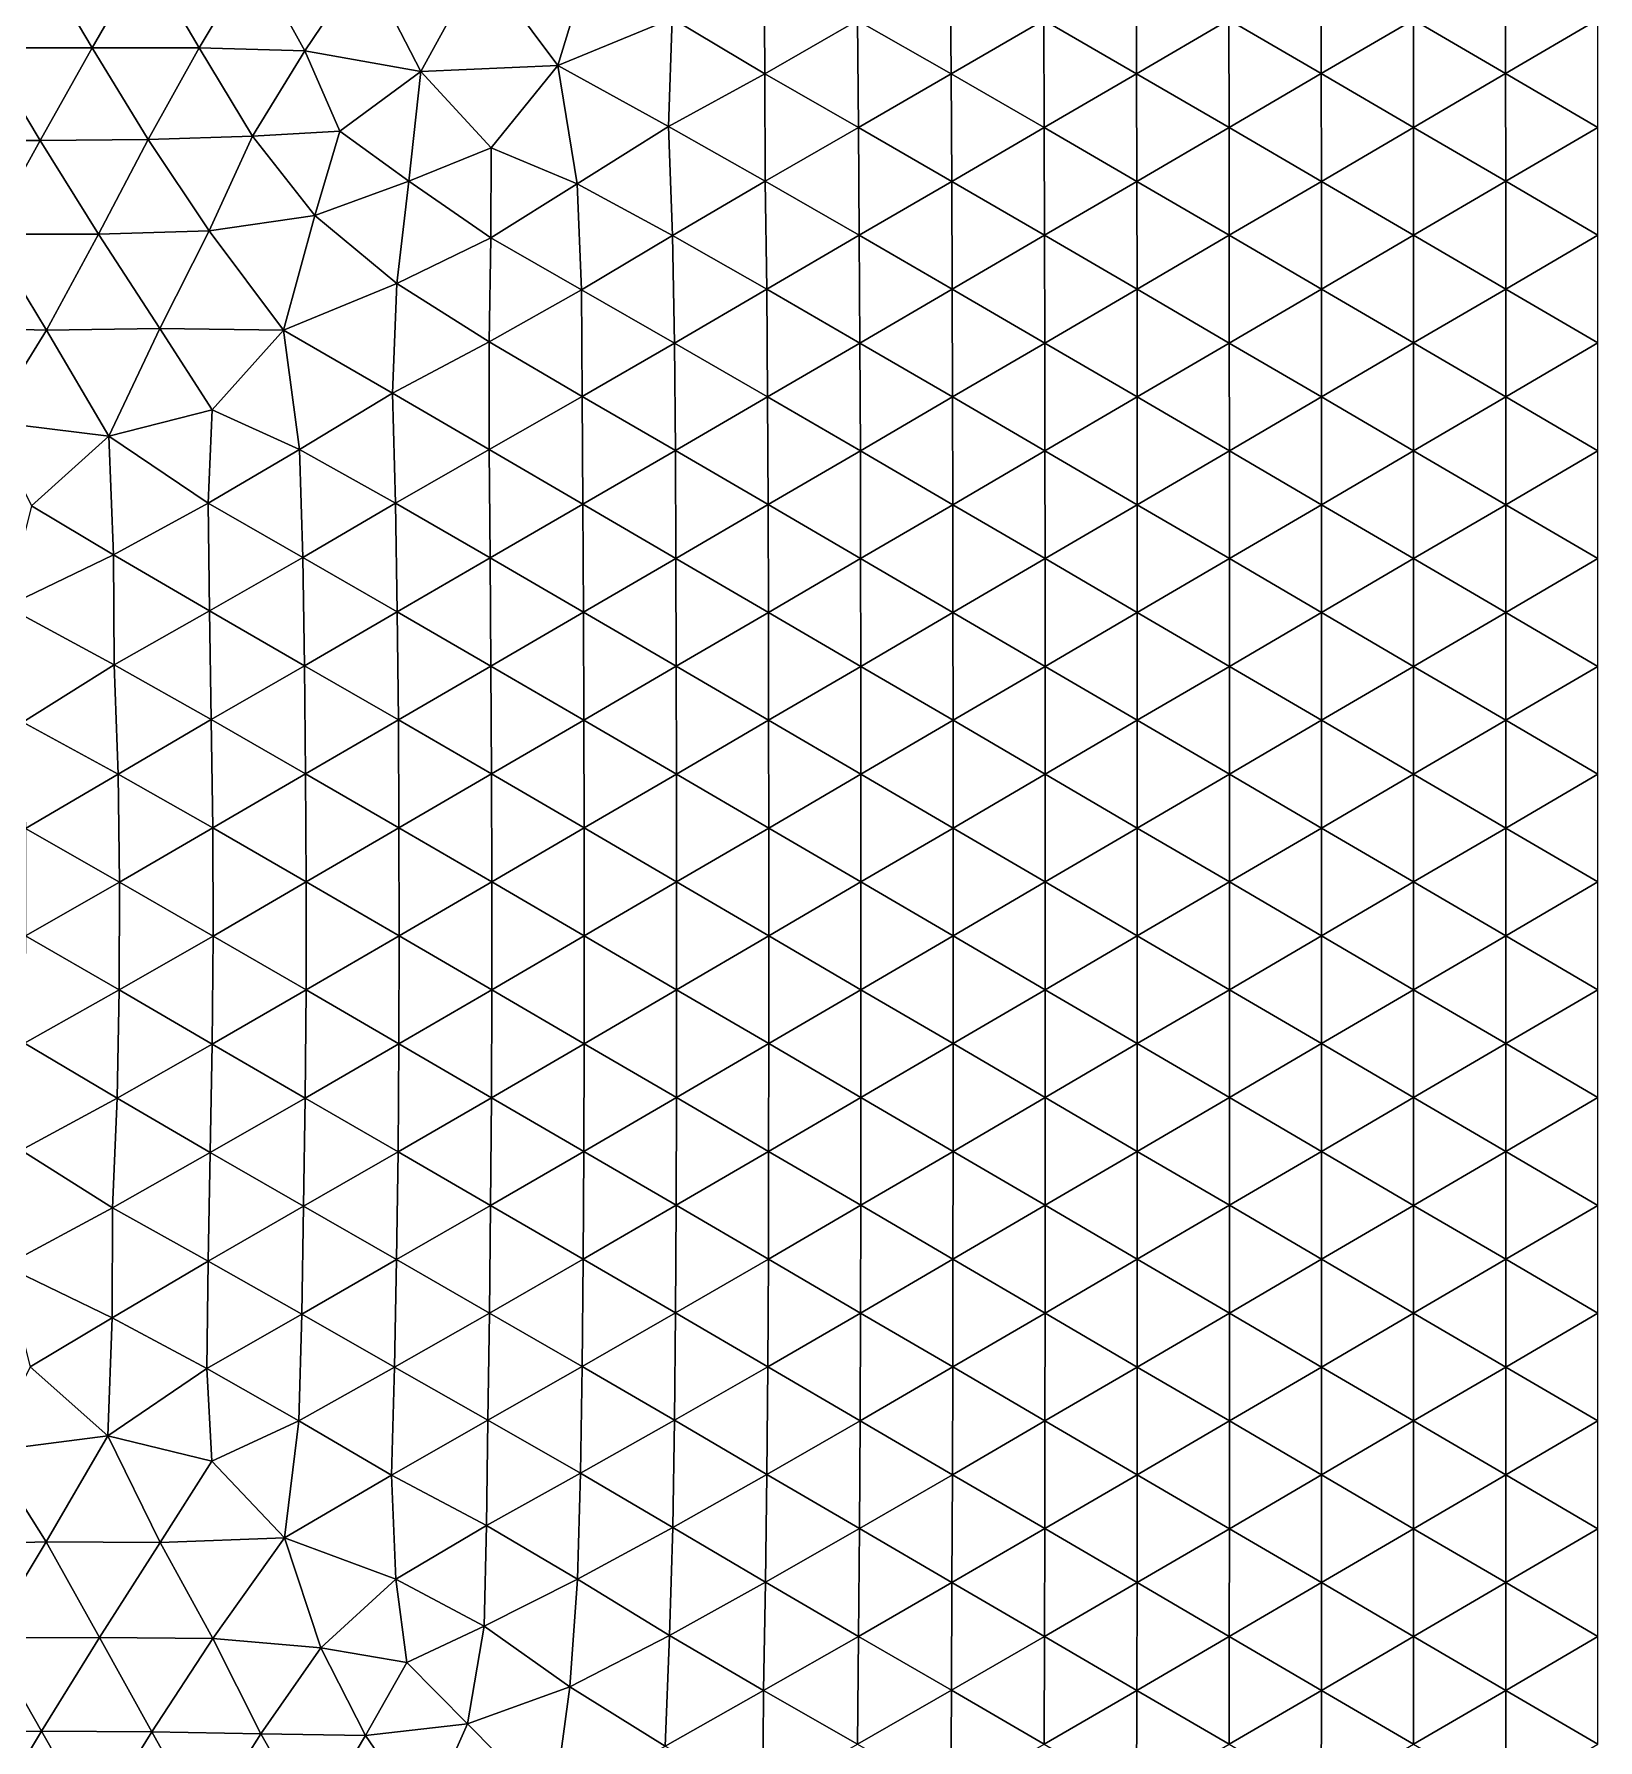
# Model space of a CAD drawing. Header units: metres. Extents: x 0 to 72, y -280 to 0.
# Drawn here: x 12.06 to 15, y -5.262 to -2.054 of the extents above; entities that cross this region are included whole.
import ezdxf

# ---------------------------------------------------------------- set-up
doc = ezdxf.new("R2010")
doc.units = ezdxf.units.M

msp = doc.modelspace()

# ---------------------------------------------------------------- linework, layer by layer
at = {"layer": 'layer', "color": 0}
for points in [[(12.066, -1.90651), (11.8633, -1.90614), (11.9661, -2.08017)], [(12.1689, -2.0802), (12.066, -1.90651), (11.9661, -2.08017)], [(12.2685, -1.90733), (12.066, -1.90651), (12.1689, -2.0802)], [(12.3698, -2.08031), (12.2685, -1.90733), (12.1689, -2.0802)], [(12.4717, -1.91032), (12.2685, -1.90733), (12.3698, -2.08031)], [(12.5685, -2.08592), (12.4717, -1.91032), (12.3698, -2.08031)], [(12.6805, -1.9187), (12.4717, -1.91032), (12.5685, -2.08592)], [(12.7868, -2.12448), (12.6805, -1.9187), (12.5685, -2.08592)], [(12.8993, -1.91922), (12.6805, -1.9187), (12.7868, -2.12448)], [(13.0443, -2.11332), (12.8993, -1.91922), (12.7868, -2.12448)], [(13.0443, -2.11332), (13.1111, -1.89346), (12.8993, -1.91922)], [(13.0443, -2.11332), (13.2594, -2.02509), (13.1111, -1.89346)], [(13.4333, -2.12876), (13.4326, -1.93073), (13.2594, -2.02509)], [(13.4333, -2.12876), (13.608, -2.02845), (13.4326, -1.93073)], [(13.784, -2.12905), (13.7823, -1.92699), (13.608, -2.02845)], [(13.784, -2.12905), (13.958, -2.02783), (13.7823, -1.92699)], [(14.1325, -2.1288), (14.1317, -1.92656), (13.958, -2.02783)], [(14.1325, -2.1288), (14.306, -2.02744), (14.1317, -1.92656)], [(14.4798, -2.12857), (14.4793, -1.92601), (14.306, -2.02744)], [(14.4798, -2.12857), (14.6531, -2.02717), (14.4793, -1.92601)], [(14.8266, -2.12843), (14.8264, -1.92576), (14.6531, -2.02717)], [(14.8266, -2.12843), (15, -2.02703), (14.8264, -1.92576)], [(13.2525, -2.22775), (13.2594, -2.02509), (13.0443, -2.11332)], [(13.2525, -2.22775), (13.4333, -2.12876), (13.2594, -2.02509)], [(13.6097, -2.23011), (13.608, -2.02845), (13.4333, -2.12876)], [(13.6097, -2.23011), (13.784, -2.12905), (13.608, -2.02845)], [(13.9589, -2.23009), (13.958, -2.02783), (13.784, -2.12905)], [(13.9589, -2.23009), (14.1325, -2.1288), (13.958, -2.02783)], [(14.3065, -2.22993), (14.306, -2.02744), (14.1325, -2.1288)], [(14.3065, -2.22993), (14.4798, -2.12857), (14.306, -2.02744)], [(14.6533, -2.22981), (14.6531, -2.02717), (14.4798, -2.12857)], [(14.6533, -2.22981), (14.8266, -2.12843), (14.6531, -2.02717)], [(15, -2.22973), (15, -2.02703), (14.8266, -2.12843)], [(12.0711, -2.25463), (11.9661, -2.08017), (11.8667, -2.2544)], [(12.1689, -2.0802), (11.9661, -2.08017), (12.0711, -2.25463)], [(12.2743, -2.25263), (12.1689, -2.0802), (12.0711, -2.25463)], [(12.3698, -2.08031), (12.1689, -2.0802), (12.2743, -2.25263)], [(12.4702, -2.24592), (12.3698, -2.08031), (12.2743, -2.25263)], [(12.5685, -2.08592), (12.3698, -2.08031), (12.4702, -2.24592)], [(12.5685, -2.08592), (12.4702, -2.24592), (12.6346, -2.23675)], [(12.7868, -2.12448), (12.5685, -2.08592), (12.6346, -2.23675)], [(12.9189, -2.26826), (13.0443, -2.11332), (12.7868, -2.12448)], [(13.0809, -2.33577), (13.0443, -2.11332), (12.9189, -2.26826)], [(13.0809, -2.33577), (13.2525, -2.22775), (13.0443, -2.11332)], [(12.7644, -2.33097), (12.7868, -2.12448), (12.6346, -2.23675)], [(12.9189, -2.26826), (12.7868, -2.12448), (12.7644, -2.33097)], [(13.4344, -2.33097), (13.4333, -2.12876), (13.2525, -2.22775)], [(13.4344, -2.33097), (13.6097, -2.23011), (13.4333, -2.12876)], [(13.7852, -2.33133), (13.784, -2.12905), (13.6097, -2.23011)], [(13.7852, -2.33133), (13.9589, -2.23009), (13.784, -2.12905)], [(14.1331, -2.33127), (14.1325, -2.1288), (13.9589, -2.23009)], [(14.1331, -2.33127), (14.3065, -2.22993), (14.1325, -2.1288)], [(14.48, -2.33118), (14.4798, -2.12857), (14.3065, -2.22993)], [(14.48, -2.33118), (14.6533, -2.22981), (14.4798, -2.12857)], [(14.8267, -2.33111), (14.8266, -2.12843), (14.6533, -2.22981)], [(14.8267, -2.33111), (15, -2.22973), (14.8266, -2.12843)], [(12.6346, -2.23675), (12.4702, -2.24592), (12.5875, -2.39565)], [(12.7644, -2.33097), (12.6346, -2.23675), (12.5875, -2.39565)], [(13.26, -2.43309), (13.2525, -2.22775), (13.0809, -2.33577)], [(13.26, -2.43309), (13.4344, -2.33097), (13.2525, -2.22775)], [(13.6111, -2.43253), (13.6097, -2.23011), (13.4344, -2.33097)], [(13.6111, -2.43253), (13.7852, -2.33133), (13.6097, -2.23011)], [(13.9596, -2.43257), (13.9589, -2.23009), (13.7852, -2.33133)], [(13.9596, -2.43257), (14.1331, -2.33127), (13.9589, -2.23009)], [(14.3067, -2.43252), (14.3065, -2.22993), (14.1331, -2.33127)], [(14.3067, -2.43252), (14.48, -2.33118), (14.3065, -2.22993)], [(14.6534, -2.43247), (14.6533, -2.22981), (14.48, -2.33118)], [(14.6534, -2.43247), (14.8267, -2.33111), (14.6533, -2.22981)], [(15, -2.43243), (15, -2.22973), (14.8267, -2.33111)], [(12.0711, -2.25463), (11.8667, -2.2544), (11.973, -2.43062)], [(12.1805, -2.43019), (12.0711, -2.25463), (11.973, -2.43062)], [(12.2743, -2.25263), (12.0711, -2.25463), (12.1805, -2.43019)], [(12.3889, -2.42414), (12.2743, -2.25263), (12.1805, -2.43019)], [(12.4702, -2.24592), (12.2743, -2.25263), (12.3889, -2.42414)], [(12.5875, -2.39565), (12.4702, -2.24592), (12.3889, -2.42414)], [(12.9185, -2.43761), (12.9189, -2.26826), (12.7644, -2.33097)], [(12.9185, -2.43761), (13.0809, -2.33577), (12.9189, -2.26826)], [(12.7415, -2.52301), (12.7644, -2.33097), (12.5875, -2.39565)], [(12.7415, -2.52301), (12.9185, -2.43761), (12.7644, -2.33097)], [(13.0886, -2.53505), (13.0809, -2.33577), (12.9185, -2.43761)], [(13.0886, -2.53505), (13.26, -2.43309), (13.0809, -2.33577)], [(13.4371, -2.53391), (13.4344, -2.33097), (13.26, -2.43309)], [(13.4371, -2.53391), (13.6111, -2.43253), (13.4344, -2.33097)], [(13.786, -2.53386), (13.7852, -2.33133), (13.6111, -2.43253)], [(13.786, -2.53386), (13.9596, -2.43257), (13.7852, -2.33133)], [(14.1334, -2.53386), (14.1331, -2.33127), (13.9596, -2.43257)], [(14.1334, -2.53386), (14.3067, -2.43252), (14.1331, -2.33127)], [(14.4802, -2.53383), (14.48, -2.33118), (14.3067, -2.43252)], [(14.4802, -2.53383), (14.6534, -2.43247), (14.48, -2.33118)], [(14.8267, -2.5338), (14.8267, -2.33111), (14.6534, -2.43247)], [(14.8267, -2.5338), (15, -2.43243), (14.8267, -2.33111)], [(12.5287, -2.61114), (12.5875, -2.39565), (12.3889, -2.42414)], [(12.5287, -2.61114), (12.7415, -2.52301), (12.5875, -2.39565)], [(12.0828, -2.61123), (11.973, -2.43062), (11.8726, -2.60544)], [(12.1805, -2.43019), (11.973, -2.43062), (12.0828, -2.61123)], [(12.2957, -2.6081), (12.1805, -2.43019), (12.0828, -2.61123)], [(12.3889, -2.42414), (12.1805, -2.43019), (12.2957, -2.6081)], [(12.5287, -2.61114), (12.3889, -2.42414), (12.2957, -2.6081)], [(12.915, -2.63277), (12.9185, -2.43761), (12.7415, -2.52301)], [(12.915, -2.63277), (13.0886, -2.53505), (12.9185, -2.43761)], [(13.2638, -2.63531), (13.26, -2.43309), (13.0886, -2.53505)], [(13.2638, -2.63531), (13.4371, -2.53391), (13.26, -2.43309)], [(13.6124, -2.63517), (13.6111, -2.43253), (13.4371, -2.53391)], [(13.6124, -2.63517), (13.786, -2.53386), (13.6111, -2.43253)], [(13.96, -2.63518), (13.9596, -2.43257), (13.786, -2.53386)], [(13.96, -2.63518), (14.1334, -2.53386), (13.9596, -2.43257)], [(14.3069, -2.63517), (14.3067, -2.43252), (14.1334, -2.53386)], [(14.3069, -2.63517), (14.4802, -2.53383), (14.3067, -2.43252)], [(14.6535, -2.63515), (14.6534, -2.43247), (14.4802, -2.53383)], [(14.6535, -2.63515), (14.8267, -2.5338), (14.6534, -2.43247)], [(15, -2.63514), (15, -2.43243), (14.8267, -2.5338)], [(12.7335, -2.72929), (12.7415, -2.52301), (12.5287, -2.61114)], [(12.7335, -2.72929), (12.915, -2.63277), (12.7415, -2.52301)], [(13.4388, -2.73647), (13.4371, -2.53391), (13.2638, -2.63531)], [(13.4388, -2.73647), (13.6124, -2.63517), (13.4371, -2.53391)], [(13.7866, -2.7365), (13.786, -2.53386), (13.6124, -2.63517)], [(13.7866, -2.7365), (13.96, -2.63518), (13.786, -2.53386)], [(14.1336, -2.73651), (14.1334, -2.53386), (13.96, -2.63518)], [(14.1336, -2.73651), (14.3069, -2.63517), (14.1334, -2.53386)], [(14.4803, -2.7365), (14.4802, -2.53383), (14.3069, -2.63517)], [(14.4803, -2.7365), (14.6535, -2.63515), (14.4802, -2.53383)], [(14.8268, -2.73649), (14.8267, -2.5338), (14.6535, -2.63515)], [(14.8268, -2.73649), (15, -2.63514), (14.8267, -2.5338)], [(13.0903, -2.73579), (13.0886, -2.53505), (12.915, -2.63277)], [(13.0903, -2.73579), (13.2638, -2.63531), (13.0886, -2.53505)], [(12.0828, -2.61123), (11.8726, -2.60544), (11.9764, -2.78295)], [(12.2001, -2.81064), (12.0828, -2.61123), (11.9764, -2.78295)], [(12.2957, -2.6081), (12.0828, -2.61123), (12.2001, -2.81064)], [(12.3943, -2.76068), (12.2957, -2.6081), (12.2001, -2.81064)], [(12.3943, -2.76068), (12.5287, -2.61114), (12.2957, -2.6081)], [(12.5584, -2.83571), (12.5287, -2.61114), (12.3943, -2.76068)], [(12.5584, -2.83571), (12.7335, -2.72929), (12.5287, -2.61114)], [(12.9149, -2.83545), (12.915, -2.63277), (12.7335, -2.72929)], [(12.9149, -2.83545), (13.0903, -2.73579), (12.915, -2.63277)], [(13.2653, -2.83755), (13.2638, -2.63531), (13.0903, -2.73579)], [(13.2653, -2.83755), (13.4388, -2.73647), (13.2638, -2.63531)], [(13.6132, -2.83781), (13.6124, -2.63517), (13.4388, -2.73647)], [(13.6132, -2.83781), (13.7866, -2.7365), (13.6124, -2.63517)], [(13.9603, -2.83785), (13.96, -2.63518), (13.7866, -2.7365)], [(13.9603, -2.83785), (14.1336, -2.73651), (13.96, -2.63518)], [(14.307, -2.83785), (14.3069, -2.63517), (14.1336, -2.73651)], [(14.307, -2.83785), (14.4803, -2.7365), (14.3069, -2.63517)], [(14.6535, -2.83785), (14.6535, -2.63515), (14.4803, -2.7365)], [(14.6535, -2.83785), (14.8268, -2.73649), (14.6535, -2.63515)], [(15, -2.83784), (15, -2.63514), (14.8268, -2.73649)], [(12.7391, -2.93665), (12.7335, -2.72929), (12.5584, -2.83571)], [(12.7391, -2.93665), (12.9149, -2.83545), (12.7335, -2.72929)], [(13.0914, -2.93832), (13.0903, -2.73579), (12.9149, -2.83545)], [(13.0914, -2.93832), (13.2653, -2.83755), (13.0903, -2.73579)], [(13.4398, -2.93906), (13.4388, -2.73647), (13.2653, -2.83755)], [(13.4398, -2.93906), (13.6132, -2.83781), (13.4388, -2.73647)], [(13.787, -2.93918), (13.7866, -2.7365), (13.6132, -2.83781)], [(13.787, -2.93918), (13.9603, -2.83785), (13.7866, -2.7365)], [(14.1338, -2.93919), (14.1336, -2.73651), (13.9603, -2.83785)], [(14.1338, -2.93919), (14.307, -2.83785), (14.1336, -2.73651)], [(14.4803, -2.9392), (14.4803, -2.7365), (14.307, -2.83785)], [(14.4803, -2.9392), (14.6535, -2.83785), (14.4803, -2.7365)], [(14.8268, -2.93919), (14.8268, -2.73649), (14.6535, -2.83785)], [(14.8268, -2.93919), (15, -2.83784), (14.8268, -2.73649)], [(12.2001, -2.81064), (11.9764, -2.78295), (12.0544, -2.94166)], [(12.3866, -2.93652), (12.3943, -2.76068), (12.2001, -2.81064)], [(12.3866, -2.93652), (12.5584, -2.83571), (12.3943, -2.76068)], [(12.2087, -3.03325), (12.2001, -2.81064), (12.0544, -2.94166)], [(12.2087, -3.03325), (12.3866, -2.93652), (12.2001, -2.81064)], [(12.5647, -3.0386), (12.5584, -2.83571), (12.3866, -2.93652)], [(12.5647, -3.0386), (12.7391, -2.93665), (12.5584, -2.83571)], [(12.9169, -3.03925), (12.9149, -2.83545), (12.7391, -2.93665)], [(12.9169, -3.03925), (13.0914, -2.93832), (12.9149, -2.83545)], [(13.2662, -3.0402), (13.2653, -2.83755), (13.0914, -2.93832)], [(13.2662, -3.0402), (13.4398, -2.93906), (13.2653, -2.83755)], [(13.6137, -3.04048), (13.6132, -2.83781), (13.4398, -2.93906)], [(13.6137, -3.04048), (13.787, -2.93918), (13.6132, -2.83781)], [(13.9605, -3.04053), (13.9603, -2.83785), (13.787, -2.93918)], [(13.9605, -3.04053), (14.1338, -2.93919), (13.9603, -2.83785)], [(14.3071, -3.04054), (14.307, -2.83785), (14.1338, -2.93919)], [(14.3071, -3.04054), (14.4803, -2.9392), (14.307, -2.83785)], [(14.6536, -3.04054), (14.6535, -2.83785), (14.4803, -2.9392)], [(14.6536, -3.04054), (14.8268, -2.93919), (14.6535, -2.83785)], [(15, -3.04054), (15, -2.83784), (14.8268, -2.93919)], [(12.0075, -3.13089), (12.2087, -3.03325), (12.0544, -2.94166)], [(12.3893, -3.13911), (12.3866, -2.93652), (12.2087, -3.03325)], [(12.3893, -3.13911), (12.5647, -3.0386), (12.3866, -2.93652)], [(12.7425, -3.14061), (12.7391, -2.93665), (12.5647, -3.0386)], [(12.7425, -3.14061), (12.9169, -3.03925), (12.7391, -2.93665)], [(13.0925, -3.14132), (13.0914, -2.93832), (12.9169, -3.03925)], [(13.0925, -3.14132), (13.2662, -3.0402), (13.0914, -2.93832)], [(13.4403, -3.14175), (13.4398, -2.93906), (13.2662, -3.0402)], [(13.4403, -3.14175), (13.6137, -3.04048), (13.4398, -2.93906)], [(13.7872, -3.14187), (13.787, -2.93918), (13.6137, -3.04048)], [(13.7872, -3.14187), (13.9605, -3.04053), (13.787, -2.93918)], [(14.1339, -3.14189), (14.1338, -2.93919), (13.9605, -3.04053)], [(14.1339, -3.14189), (14.3071, -3.04054), (14.1338, -2.93919)], [(14.4803, -3.14189), (14.4803, -2.9392), (14.3071, -3.04054)], [(14.4803, -3.14189), (14.6536, -3.04054), (14.4803, -2.9392)], [(14.8268, -3.14189), (14.8268, -2.93919), (14.6536, -3.04054)], [(14.8268, -3.14189), (15, -3.04054), (14.8268, -2.93919)], [(12.2099, -3.24016), (12.2087, -3.03325), (12.0075, -3.13089)], [(12.2099, -3.24016), (12.3893, -3.13911), (12.2087, -3.03325)], [(12.568, -3.24195), (12.5647, -3.0386), (12.3893, -3.13911)], [(12.568, -3.24195), (12.7425, -3.14061), (12.5647, -3.0386)], [(12.9185, -3.24257), (12.9169, -3.03925), (12.7425, -3.14061)], [(12.9185, -3.24257), (13.0925, -3.14132), (12.9169, -3.03925)], [(13.2668, -3.243), (13.2662, -3.0402), (13.0925, -3.14132)], [(13.2668, -3.243), (13.4403, -3.14175), (13.2662, -3.0402)], [(13.614, -3.24319), (13.6137, -3.04048), (13.4403, -3.14175)], [(13.614, -3.24319), (13.7872, -3.14187), (13.6137, -3.04048)], [(13.9606, -3.24323), (13.9605, -3.04053), (13.7872, -3.14187)], [(13.9606, -3.24323), (14.1339, -3.14189), (13.9605, -3.04053)], [(14.3071, -3.24324), (14.3071, -3.04054), (14.1339, -3.14189)], [(14.3071, -3.24324), (14.4803, -3.14189), (14.3071, -3.04054)], [(14.6536, -3.24324), (14.6536, -3.04054), (14.4803, -3.14189)], [(14.6536, -3.24324), (14.8268, -3.14189), (14.6536, -3.04054)], [(15, -3.24324), (15, -3.04054), (14.8268, -3.14189)], [(12.0382, -3.34792), (12.2099, -3.24016), (12.0075, -3.13089)], [(12.3925, -3.34337), (12.3893, -3.13911), (12.2099, -3.24016)], [(12.3925, -3.34337), (12.568, -3.24195), (12.3893, -3.13911)], [(12.7445, -3.34394), (12.7425, -3.14061), (12.568, -3.24195)], [(12.7445, -3.34394), (12.9185, -3.24257), (12.7425, -3.14061)], [(13.0933, -3.34428), (13.0925, -3.14132), (12.9185, -3.24257)], [(13.0933, -3.34428), (13.2668, -3.243), (13.0925, -3.14132)], [(13.4406, -3.34449), (13.4403, -3.14175), (13.2668, -3.243)], [(13.4406, -3.34449), (13.614, -3.24319), (13.4403, -3.14175)], [(13.7874, -3.34457), (13.7872, -3.14187), (13.614, -3.24319)], [(13.7874, -3.34457), (13.9606, -3.24323), (13.7872, -3.14187)], [(14.1339, -3.34459), (14.1339, -3.14189), (13.9606, -3.24323)], [(14.1339, -3.34459), (14.3071, -3.24324), (14.1339, -3.14189)], [(14.4804, -3.34459), (14.4803, -3.14189), (14.3071, -3.24324)], [(14.4804, -3.34459), (14.6536, -3.24324), (14.4803, -3.14189)], [(14.8268, -3.34459), (14.8268, -3.14189), (14.6536, -3.24324)], [(14.8268, -3.34459), (15, -3.24324), (14.8268, -3.14189)], [(12.2175, -3.44597), (12.2099, -3.24016), (12.0382, -3.34792)], [(12.2175, -3.44597), (12.3925, -3.34337), (12.2099, -3.24016)], [(12.5701, -3.44541), (12.568, -3.24195), (12.3925, -3.34337)], [(12.5701, -3.44541), (12.7445, -3.34394), (12.568, -3.24195)], [(12.9196, -3.44563), (12.9185, -3.24257), (12.7445, -3.34394)], [(12.9196, -3.44563), (13.0933, -3.34428), (12.9185, -3.24257)], [(13.2672, -3.44581), (13.2668, -3.243), (13.0933, -3.34428)], [(13.2672, -3.44581), (13.4406, -3.34449), (13.2668, -3.243)], [(13.6141, -3.4459), (13.614, -3.24319), (13.4406, -3.34449)], [(13.6141, -3.4459), (13.7874, -3.34457), (13.614, -3.24319)], [(13.9607, -3.44594), (13.9606, -3.24323), (13.7874, -3.34457)], [(13.9607, -3.44594), (14.1339, -3.34459), (13.9606, -3.24323)], [(14.3071, -3.44594), (14.3071, -3.24324), (14.1339, -3.34459)], [(14.3071, -3.44594), (14.4804, -3.34459), (14.3071, -3.24324)], [(14.6536, -3.44595), (14.6536, -3.24324), (14.4804, -3.34459)], [(14.6536, -3.44595), (14.8268, -3.34459), (14.6536, -3.24324)], [(15, -3.44595), (15, -3.24324), (14.8268, -3.34459)], [(12.0434, -3.54791), (12.2175, -3.44597), (12.0382, -3.34792)], [(12.3954, -3.54714), (12.3925, -3.34337), (12.2175, -3.44597)], [(12.3954, -3.54714), (12.5701, -3.44541), (12.3925, -3.34337)], [(12.7456, -3.54707), (12.7445, -3.34394), (12.5701, -3.44541)], [(12.7456, -3.54707), (12.9196, -3.44563), (12.7445, -3.34394)], [(13.0937, -3.54716), (13.0933, -3.34428), (12.9196, -3.44563)], [(13.0937, -3.54716), (13.2672, -3.44581), (13.0933, -3.34428)], [(13.4408, -3.54724), (13.4406, -3.34449), (13.2672, -3.44581)], [(13.4408, -3.54724), (13.6141, -3.4459), (13.4406, -3.34449)], [(13.7874, -3.54728), (13.7874, -3.34457), (13.6141, -3.4459)], [(13.7874, -3.54728), (13.9607, -3.44594), (13.7874, -3.34457)], [(14.1339, -3.54729), (14.1339, -3.34459), (13.9607, -3.44594)], [(14.1339, -3.54729), (14.3071, -3.44594), (14.1339, -3.34459)], [(14.4804, -3.5473), (14.4804, -3.34459), (14.3071, -3.44594)], [(14.4804, -3.5473), (14.6536, -3.44595), (14.4804, -3.34459)], [(14.8268, -3.5473), (14.8268, -3.34459), (14.6536, -3.44595)], [(14.8268, -3.5473), (15, -3.44595), (14.8268, -3.34459)], [(12.2202, -3.64889), (12.2175, -3.44597), (12.0434, -3.54791)], [(12.2202, -3.64889), (12.3954, -3.54714), (12.2175, -3.44597)], [(12.5712, -3.64864), (12.5701, -3.44541), (12.3954, -3.54714)], [(12.5712, -3.64864), (12.7456, -3.54707), (12.5701, -3.44541)], [(12.92, -3.64857), (12.9196, -3.44563), (12.7456, -3.54707)], [(12.92, -3.64857), (13.0937, -3.54716), (12.9196, -3.44563)], [(13.2674, -3.64859), (13.2672, -3.44581), (13.0937, -3.54716)], [(13.2674, -3.64859), (13.4408, -3.54724), (13.2672, -3.44581)], [(13.6142, -3.64863), (13.6141, -3.4459), (13.4408, -3.54724)], [(13.6142, -3.64863), (13.7874, -3.54728), (13.6141, -3.4459)], [(13.9607, -3.64864), (13.9607, -3.44594), (13.7874, -3.54728)], [(13.9607, -3.64864), (14.1339, -3.54729), (13.9607, -3.44594)], [(14.3072, -3.64865), (14.3071, -3.44594), (14.1339, -3.54729)], [(14.3072, -3.64865), (14.4804, -3.5473), (14.3071, -3.44594)], [(14.6536, -3.64865), (14.6536, -3.44595), (14.4804, -3.5473)], [(14.6536, -3.64865), (14.8268, -3.5473), (14.6536, -3.44595)], [(15, -3.64865), (15, -3.44595), (14.8268, -3.5473)], [(12.0436, -3.74981), (12.2202, -3.64889), (12.0434, -3.54791)], [(12.396, -3.75031), (12.3954, -3.54714), (12.2202, -3.64889)], [(12.396, -3.75031), (12.5712, -3.64864), (12.3954, -3.54714)], [(12.7459, -3.7501), (12.7456, -3.54707), (12.5712, -3.64864)], [(12.7459, -3.7501), (12.92, -3.64857), (12.7456, -3.54707)], [(13.0939, -3.74998), (13.0937, -3.54716), (12.92, -3.64857)], [(13.0939, -3.74998), (13.2674, -3.64859), (13.0937, -3.54716)], [(13.4409, -3.74998), (13.4408, -3.54724), (13.2674, -3.64859)], [(13.4409, -3.74998), (13.6142, -3.64863), (13.4408, -3.54724)], [(13.7875, -3.74999), (13.7874, -3.54728), (13.6142, -3.64863)], [(13.7875, -3.74999), (13.9607, -3.64864), (13.7874, -3.54728)], [(14.1339, -3.75), (14.1339, -3.54729), (13.9607, -3.64864)], [(14.1339, -3.75), (14.3072, -3.64865), (14.1339, -3.54729)], [(14.4804, -3.75), (14.4804, -3.5473), (14.3072, -3.64865)], [(14.4804, -3.75), (14.6536, -3.64865), (14.4804, -3.5473)], [(14.8268, -3.75), (14.8268, -3.5473), (14.6536, -3.64865)], [(14.8268, -3.75), (15, -3.64865), (14.8268, -3.5473)], [(12.2195, -3.85172), (12.2202, -3.64889), (12.0436, -3.74981)], [(12.2195, -3.85172), (12.396, -3.75031), (12.2202, -3.64889)], [(12.571, -3.85179), (12.5712, -3.64864), (12.396, -3.75031)], [(12.571, -3.85179), (12.7459, -3.7501), (12.5712, -3.64864)], [(12.92, -3.85146), (12.92, -3.64857), (12.7459, -3.7501)], [(12.92, -3.85146), (13.0939, -3.74998), (12.92, -3.64857)], [(13.2674, -3.85135), (13.2674, -3.64859), (13.0939, -3.74998)], [(13.2674, -3.85135), (13.4409, -3.74998), (13.2674, -3.64859)], [(13.6142, -3.85134), (13.6142, -3.64863), (13.4409, -3.74998)], [(13.6142, -3.85134), (13.7875, -3.74999), (13.6142, -3.64863)], [(13.9607, -3.85135), (13.9607, -3.64864), (13.7875, -3.74999)], [(13.9607, -3.85135), (14.1339, -3.75), (13.9607, -3.64864)], [(14.3072, -3.85135), (14.3072, -3.64865), (14.1339, -3.75)], [(14.3072, -3.85135), (14.4804, -3.75), (14.3072, -3.64865)], [(14.6536, -3.85135), (14.6536, -3.64865), (14.4804, -3.75)], [(14.6536, -3.85135), (14.8268, -3.75), (14.6536, -3.64865)], [(15, -3.85135), (15, -3.64865), (14.8268, -3.75)], [(12.0415, -3.95211), (12.2195, -3.85172), (12.0436, -3.74981)], [(12.3945, -3.95359), (12.396, -3.75031), (12.2195, -3.85172)], [(12.3945, -3.95359), (12.571, -3.85179), (12.396, -3.75031)], [(12.7453, -3.95312), (12.7459, -3.7501), (12.571, -3.85179)], [(12.7453, -3.95312), (12.92, -3.85146), (12.7459, -3.7501)], [(13.0937, -3.95276), (13.0939, -3.74998), (12.92, -3.85146)], [(13.0937, -3.95276), (13.2674, -3.85135), (13.0939, -3.74998)], [(13.4408, -3.95269), (13.4409, -3.74998), (13.2674, -3.85135)], [(13.4408, -3.95269), (13.6142, -3.85134), (13.4409, -3.74998)], [(13.7875, -3.95269), (13.7875, -3.74999), (13.6142, -3.85134)], [(13.7875, -3.95269), (13.9607, -3.85135), (13.7875, -3.74999)], [(14.1339, -3.9527), (14.1339, -3.75), (13.9607, -3.85135)], [(14.1339, -3.9527), (14.3072, -3.85135), (14.1339, -3.75)], [(14.4804, -3.9527), (14.4804, -3.75), (14.3072, -3.85135)], [(14.4804, -3.9527), (14.6536, -3.85135), (14.4804, -3.75)], [(14.8268, -3.9527), (14.8268, -3.75), (14.6536, -3.85135)], [(14.8268, -3.9527), (15, -3.85135), (14.8268, -3.75)], [(12.2156, -4.05498), (12.2195, -3.85172), (12.0415, -3.95211)], [(12.2156, -4.05498), (12.3945, -3.95359), (12.2195, -3.85172)], [(12.5692, -4.05511), (12.571, -3.85179), (12.3945, -3.95359)], [(12.5692, -4.05511), (12.7453, -3.95312), (12.571, -3.85179)], [(12.9193, -4.05431), (12.92, -3.85146), (12.7453, -3.95312)], [(12.9193, -4.05431), (13.0937, -3.95276), (12.92, -3.85146)], [(13.2672, -4.05405), (13.2674, -3.85135), (13.0937, -3.95276)], [(13.2672, -4.05405), (13.4408, -3.95269), (13.2674, -3.85135)], [(13.6141, -4.05404), (13.6142, -3.85134), (13.4408, -3.95269)], [(13.6141, -4.05404), (13.7875, -3.95269), (13.6142, -3.85134)], [(13.9607, -4.05405), (13.9607, -3.85135), (13.7875, -3.95269)], [(13.9607, -4.05405), (14.1339, -3.9527), (13.9607, -3.85135)], [(14.3072, -4.05405), (14.3072, -3.85135), (14.1339, -3.9527)], [(14.3072, -4.05405), (14.4804, -3.9527), (14.3072, -3.85135)], [(14.6536, -4.05405), (14.6536, -3.85135), (14.4804, -3.9527)], [(14.6536, -4.05405), (14.8268, -3.9527), (14.6536, -3.85135)], [(15, -4.05405), (15, -3.85135), (14.8268, -3.9527)], [(12.0352, -4.15291), (12.2156, -4.05498), (12.0415, -3.95211)], [(12.3907, -4.1576), (12.3945, -3.95359), (12.2156, -4.05498)], [(12.3907, -4.1576), (12.5692, -4.05511), (12.3945, -3.95359)], [(12.7438, -4.15614), (12.7453, -3.95312), (12.5692, -4.05511)], [(12.7438, -4.15614), (12.9193, -4.05431), (12.7453, -3.95312)], [(13.0931, -4.15545), (13.0937, -3.95276), (12.9193, -4.05431)], [(13.0931, -4.15545), (13.2672, -4.05405), (13.0937, -3.95276)], [(13.4406, -4.15536), (13.4408, -3.95269), (13.2672, -4.05405)], [(13.4406, -4.15536), (13.6141, -4.05404), (13.4408, -3.95269)], [(13.7874, -4.15538), (13.7875, -3.95269), (13.6141, -4.05404)], [(13.7874, -4.15538), (13.9607, -4.05405), (13.7875, -3.95269)], [(14.1339, -4.1554), (14.1339, -3.9527), (13.9607, -4.05405)], [(14.1339, -4.1554), (14.3072, -4.05405), (14.1339, -3.9527)], [(14.4804, -4.1554), (14.4804, -3.9527), (14.3072, -4.05405)], [(14.4804, -4.1554), (14.6536, -4.05405), (14.4804, -3.9527)], [(14.8268, -4.15541), (14.8268, -3.9527), (14.6536, -4.05405)], [(14.8268, -4.15541), (15, -4.05405), (14.8268, -3.9527)], [(12.2072, -4.26122), (12.2156, -4.05498), (12.0352, -4.15291)], [(12.2072, -4.26122), (12.3907, -4.1576), (12.2156, -4.05498)], [(12.5664, -4.25851), (12.5692, -4.05511), (12.3907, -4.1576)], [(12.5664, -4.25851), (12.7438, -4.15614), (12.5692, -4.05511)], [(12.918, -4.25698), (12.9193, -4.05431), (12.7438, -4.15614)], [(12.918, -4.25698), (13.0931, -4.15545), (12.9193, -4.05431)], [(13.2667, -4.25665), (13.2672, -4.05405), (13.0931, -4.15545)], [(13.2667, -4.25665), (13.4406, -4.15536), (13.2672, -4.05405)], [(13.614, -4.2567), (13.6141, -4.05404), (13.4406, -4.15536)], [(13.614, -4.2567), (13.7874, -4.15538), (13.6141, -4.05404)], [(13.9607, -4.25674), (13.9607, -4.05405), (13.7874, -4.15538)], [(13.9607, -4.25674), (14.1339, -4.1554), (13.9607, -4.05405)], [(14.3072, -4.25675), (14.3072, -4.05405), (14.1339, -4.1554)], [(14.3072, -4.25675), (14.4804, -4.1554), (14.3072, -4.05405)], [(14.6536, -4.25676), (14.6536, -4.05405), (14.4804, -4.1554)], [(14.6536, -4.25676), (14.8268, -4.15541), (14.6536, -4.05405)], [(15, -4.25676), (15, -4.05405), (14.8268, -4.15541)], [(12.0044, -4.37062), (12.2072, -4.26122), (12.0352, -4.15291)], [(12.3868, -4.36193), (12.3907, -4.1576), (12.2072, -4.26122)], [(12.3868, -4.36193), (12.5664, -4.25851), (12.3907, -4.1576)], [(12.7412, -4.35885), (12.7438, -4.15614), (12.5664, -4.25851)], [(12.7412, -4.35885), (12.918, -4.25698), (12.7438, -4.15614)], [(13.0919, -4.35789), (13.0931, -4.15545), (12.918, -4.25698)], [(13.0919, -4.35789), (13.2667, -4.25665), (13.0931, -4.15545)], [(13.4402, -4.35794), (13.4406, -4.15536), (13.2667, -4.25665)], [(13.4402, -4.35794), (13.614, -4.2567), (13.4406, -4.15536)], [(13.7873, -4.35805), (13.7874, -4.15538), (13.614, -4.2567)], [(13.7873, -4.35805), (13.9607, -4.25674), (13.7874, -4.15538)], [(14.1339, -4.35809), (14.1339, -4.1554), (13.9607, -4.25674)], [(14.1339, -4.35809), (14.3072, -4.25675), (14.1339, -4.1554)], [(14.4804, -4.35811), (14.4804, -4.1554), (14.3072, -4.25675)], [(14.4804, -4.35811), (14.6536, -4.25676), (14.4804, -4.1554)], [(14.8268, -4.35811), (14.8268, -4.15541), (14.6536, -4.25676)], [(14.8268, -4.35811), (15, -4.25676), (14.8268, -4.15541)], [(12.206, -4.46828), (12.2072, -4.26122), (12.0044, -4.37062)], [(12.206, -4.46828), (12.3868, -4.36193), (12.2072, -4.26122)], [(12.5628, -4.46113), (12.5664, -4.25851), (12.3868, -4.36193)], [(12.5628, -4.46113), (12.7412, -4.35885), (12.5664, -4.25851)], [(12.9157, -4.45922), (12.918, -4.25698), (12.7412, -4.35885)], [(12.9157, -4.45922), (13.0919, -4.35789), (12.918, -4.25698)], [(13.2657, -4.45901), (13.2667, -4.25665), (13.0919, -4.35789)], [(13.2657, -4.45901), (13.4402, -4.35794), (13.2667, -4.25665)], [(13.6136, -4.45929), (13.614, -4.2567), (13.4402, -4.35794)], [(13.6136, -4.45929), (13.7873, -4.35805), (13.614, -4.2567)], [(13.9606, -4.45942), (13.9607, -4.25674), (13.7873, -4.35805)], [(13.9606, -4.45942), (14.1339, -4.35809), (13.9607, -4.25674)], [(14.3071, -4.45945), (14.3072, -4.25675), (14.1339, -4.35809)], [(14.3071, -4.45945), (14.4804, -4.35811), (14.3072, -4.25675)], [(14.6536, -4.45946), (14.6536, -4.25676), (14.4804, -4.35811)], [(14.6536, -4.45946), (14.8268, -4.35811), (14.6536, -4.25676)], [(15, -4.45946), (15, -4.25676), (14.8268, -4.35811)], [(12.3845, -4.56388), (12.3868, -4.36193), (12.206, -4.46828)], [(12.3845, -4.56388), (12.5628, -4.46113), (12.3868, -4.36193)], [(12.7374, -4.56099), (12.7412, -4.35885), (12.5628, -4.46113)], [(12.7374, -4.56099), (12.9157, -4.45922), (12.7412, -4.35885)], [(13.09, -4.55981), (13.0919, -4.35789), (12.9157, -4.45922)], [(13.09, -4.55981), (13.2657, -4.45901), (13.0919, -4.35789)], [(13.4393, -4.56035), (13.4402, -4.35794), (13.2657, -4.45901)], [(13.4393, -4.56035), (13.6136, -4.45929), (13.4402, -4.35794)], [(13.787, -4.56069), (13.7873, -4.35805), (13.6136, -4.45929)], [(13.787, -4.56069), (13.9606, -4.45942), (13.7873, -4.35805)], [(14.1338, -4.56079), (14.1339, -4.35809), (13.9606, -4.45942)], [(14.1338, -4.56079), (14.3071, -4.45945), (14.1339, -4.35809)], [(14.4803, -4.56081), (14.4804, -4.35811), (14.3071, -4.45945)], [(14.4803, -4.56081), (14.6536, -4.45946), (14.4804, -4.35811)], [(14.8268, -4.56081), (14.8268, -4.35811), (14.6536, -4.45946)], [(14.8268, -4.56081), (15, -4.45946), (14.8268, -4.35811)], [(12.0519, -4.56024), (12.206, -4.46828), (12.0044, -4.37062)], [(12.1984, -4.69049), (12.206, -4.46828), (12.0519, -4.56024)], [(12.1984, -4.69049), (12.3845, -4.56388), (12.206, -4.46828)], [(12.557, -4.66186), (12.5628, -4.46113), (12.3845, -4.56388)], [(12.557, -4.66186), (12.7374, -4.56099), (12.5628, -4.46113)], [(12.9126, -4.66065), (12.9157, -4.45922), (12.7374, -4.56099)], [(12.9126, -4.66065), (13.09, -4.55981), (12.9157, -4.45922)], [(13.2639, -4.66096), (13.2657, -4.45901), (13.09, -4.55981)], [(13.2639, -4.66096), (13.4393, -4.56035), (13.2657, -4.45901)], [(13.6129, -4.66184), (13.6136, -4.45929), (13.4393, -4.56035)], [(13.6129, -4.66184), (13.787, -4.56069), (13.6136, -4.45929)], [(13.9603, -4.66209), (13.9606, -4.45942), (13.787, -4.56069)], [(13.9603, -4.66209), (14.1338, -4.56079), (13.9606, -4.45942)], [(14.3071, -4.66215), (14.3071, -4.45945), (14.1338, -4.56079)], [(14.3071, -4.66215), (14.4803, -4.56081), (14.3071, -4.45945)], [(14.6536, -4.66216), (14.6536, -4.45946), (14.4803, -4.56081)], [(14.6536, -4.66216), (14.8268, -4.56081), (14.6536, -4.45946)], [(15, -4.66216), (15, -4.45946), (14.8268, -4.56081)], [(11.9741, -4.7188), (12.1984, -4.69049), (12.0519, -4.56024)], [(12.3935, -4.73812), (12.3845, -4.56388), (12.1984, -4.69049)], [(12.3935, -4.73812), (12.557, -4.66186), (12.3845, -4.56388)], [(12.7317, -4.76404), (12.7374, -4.56099), (12.557, -4.66186)], [(12.7317, -4.76404), (12.9126, -4.66065), (12.7374, -4.56099)], [(13.0871, -4.76061), (13.09, -4.55981), (12.9126, -4.66065)], [(13.0871, -4.76061), (13.2639, -4.66096), (13.09, -4.55981)], [(13.4376, -4.76265), (13.4393, -4.56035), (13.2639, -4.66096)], [(13.4376, -4.76265), (13.6129, -4.66184), (13.4393, -4.56035)], [(13.7864, -4.76333), (13.787, -4.56069), (13.6129, -4.66184)], [(13.7864, -4.76333), (13.9603, -4.66209), (13.787, -4.56069)], [(14.1337, -4.76347), (14.1338, -4.56079), (13.9603, -4.66209)], [(14.1337, -4.76347), (14.3071, -4.66215), (14.1338, -4.56079)], [(14.4803, -4.76351), (14.4803, -4.56081), (14.3071, -4.66215)], [(14.4803, -4.76351), (14.6536, -4.66216), (14.4803, -4.56081)], [(14.8268, -4.76351), (14.8268, -4.56081), (14.6536, -4.66216)], [(14.8268, -4.76351), (15, -4.66216), (14.8268, -4.56081)], [(12.5305, -4.88216), (12.557, -4.66186), (12.3935, -4.73812)], [(12.5305, -4.88216), (12.7317, -4.76404), (12.557, -4.66186)], [(12.9103, -4.85894), (12.9126, -4.66065), (12.7317, -4.76404)], [(12.9103, -4.85894), (13.0871, -4.76061), (12.9126, -4.66065)], [(13.2605, -4.86259), (13.2639, -4.66096), (13.0871, -4.76061)], [(13.2605, -4.86259), (13.4376, -4.76265), (13.2639, -4.66096)], [(13.6115, -4.86443), (13.6129, -4.66184), (13.4376, -4.76265)], [(13.6115, -4.86443), (13.7864, -4.76333), (13.6129, -4.66184)], [(13.96, -4.86477), (13.9603, -4.66209), (13.7864, -4.76333)], [(13.96, -4.86477), (14.1337, -4.76347), (13.9603, -4.66209)], [(14.307, -4.86484), (14.3071, -4.66215), (14.1337, -4.76347)], [(14.307, -4.86484), (14.4803, -4.76351), (14.3071, -4.66215)], [(14.6535, -4.86486), (14.6536, -4.66216), (14.4803, -4.76351)], [(14.6535, -4.86486), (14.8268, -4.76351), (14.6536, -4.66216)], [(15, -4.86486), (15, -4.66216), (14.8268, -4.76351)], [(11.9741, -4.7188), (12.0821, -4.8896), (12.1984, -4.69049)], [(12.0821, -4.8896), (12.2967, -4.89058), (12.1984, -4.69049)], [(12.2967, -4.89058), (12.3935, -4.73812), (12.1984, -4.69049)], [(11.871, -4.89586), (12.0821, -4.8896), (11.9741, -4.7188)], [(12.5305, -4.88216), (12.3935, -4.73812), (12.2967, -4.89058)], [(12.7399, -4.95982), (12.7317, -4.76404), (12.5305, -4.88216)], [(12.7399, -4.95982), (12.9103, -4.85894), (12.7317, -4.76404)], [(13.0815, -4.95985), (13.0871, -4.76061), (12.9103, -4.85894)], [(13.0815, -4.95985), (13.2605, -4.86259), (13.0871, -4.76061)], [(13.4347, -4.96526), (13.4376, -4.76265), (13.2605, -4.86259)], [(13.4347, -4.96526), (13.6115, -4.86443), (13.4376, -4.76265)], [(13.7855, -4.96601), (13.7864, -4.76333), (13.6115, -4.86443)], [(13.7855, -4.96601), (13.96, -4.86477), (13.7864, -4.76333)], [(14.1334, -4.96616), (14.1337, -4.76347), (13.96, -4.86477)], [(14.1334, -4.96616), (14.307, -4.86484), (14.1337, -4.76347)], [(14.4802, -4.9662), (14.4803, -4.76351), (14.307, -4.86484)], [(14.4802, -4.9662), (14.6535, -4.86486), (14.4803, -4.76351)], [(14.8268, -4.96621), (14.8268, -4.76351), (14.6535, -4.86486)], [(14.8268, -4.96621), (15, -4.86486), (14.8268, -4.76351)], [(12.906, -5.04828), (12.9103, -4.85894), (12.7399, -4.95982)], [(12.906, -5.04828), (13.0815, -4.95985), (12.9103, -4.85894)], [(13.2541, -5.06546), (13.2605, -4.86259), (13.0815, -4.95985)], [(13.2541, -5.06546), (13.4347, -4.96526), (13.2605, -4.86259)], [(13.6097, -5.06724), (13.6115, -4.86443), (13.4347, -4.96526)], [(13.6097, -5.06724), (13.7855, -4.96601), (13.6115, -4.86443)], [(13.9594, -5.06743), (13.96, -4.86477), (13.7855, -4.96601)], [(13.9594, -5.06743), (14.1334, -4.96616), (13.96, -4.86477)], [(14.3068, -5.06753), (14.307, -4.86484), (14.1334, -4.96616)], [(14.3068, -5.06753), (14.4802, -4.9662), (14.307, -4.86484)], [(14.6535, -5.06756), (14.6535, -4.86486), (14.4802, -4.9662)], [(14.6535, -5.06756), (14.8268, -4.96621), (14.6535, -4.86486)], [(15, -5.06757), (15, -4.86486), (14.8268, -4.96621)], [(11.871, -4.89586), (11.9732, -5.07009), (12.0821, -4.8896)], [(11.9732, -5.07009), (12.1828, -5.0693), (12.0821, -4.8896)], [(12.0821, -4.8896), (12.1828, -5.0693), (12.2967, -4.89058)], [(12.1828, -5.0693), (12.3953, -5.07155), (12.2967, -4.89058)], [(12.2967, -4.89058), (12.3953, -5.07155), (12.5305, -4.88216)], [(12.3953, -5.07155), (12.5988, -5.08903), (12.5305, -4.88216)], [(12.5988, -5.08903), (12.7399, -4.95982), (12.5305, -4.88216)], [(12.7605, -5.11647), (12.7399, -4.95982), (12.5988, -5.08903)], [(12.906, -5.04828), (12.7399, -4.95982), (12.7605, -5.11647)], [(13.0668, -5.16233), (13.0815, -4.95985), (12.906, -5.04828)], [(13.0668, -5.16233), (13.2541, -5.06546), (13.0815, -4.95985)], [(13.431, -5.16891), (13.4347, -4.96526), (13.2541, -5.06546)], [(13.431, -5.16891), (13.6097, -5.06724), (13.4347, -4.96526)], [(13.7844, -5.16866), (13.7855, -4.96601), (13.6097, -5.06724)], [(13.7844, -5.16866), (13.9594, -5.06743), (13.7855, -4.96601)], [(14.133, -5.16881), (14.1334, -4.96616), (13.9594, -5.06743)], [(14.133, -5.16881), (14.3068, -5.06753), (14.1334, -4.96616)], [(14.4801, -5.16889), (14.4802, -4.9662), (14.3068, -5.06753)], [(14.4801, -5.16889), (14.6535, -5.06756), (14.4802, -4.9662)], [(14.8267, -5.16891), (14.8268, -4.96621), (14.6535, -5.06756)], [(14.8267, -5.16891), (15, -5.06757), (14.8268, -4.96621)], [(12.8743, -5.23178), (12.906, -5.04828), (12.7605, -5.11647)], [(12.8743, -5.23178), (13.0668, -5.16233), (12.906, -5.04828)], [(13.246, -5.27347), (13.2541, -5.06546), (13.0668, -5.16233)], [(13.246, -5.27347), (13.431, -5.16891), (13.2541, -5.06546)], [(13.608, -5.26998), (13.6097, -5.06724), (13.431, -5.16891)], [(13.608, -5.26998), (13.7844, -5.16866), (13.6097, -5.06724)], [(13.9586, -5.27), (13.9594, -5.06743), (13.7844, -5.16866)], [(13.9586, -5.27), (14.133, -5.16881), (13.9594, -5.06743)], [(14.3065, -5.27018), (14.3068, -5.06753), (14.133, -5.16881)], [(14.3065, -5.27018), (14.4801, -5.16889), (14.3068, -5.06753)], [(14.6534, -5.27025), (14.6535, -5.06756), (14.4801, -5.16889)], [(14.6534, -5.27025), (14.8267, -5.16891), (14.6535, -5.06756)], [(15, -5.27027), (15, -5.06757), (14.8267, -5.16891)], [(11.8674, -5.24614), (12.0735, -5.2457), (11.9732, -5.07009)], [(11.9732, -5.07009), (12.0735, -5.2457), (12.1828, -5.0693)], [(12.0735, -5.2457), (12.2807, -5.24667), (12.1828, -5.0693)], [(12.1828, -5.0693), (12.2807, -5.24667), (12.3953, -5.07155)], [(12.2807, -5.24667), (12.4858, -5.2507), (12.3953, -5.07155)], [(12.3953, -5.07155), (12.4858, -5.2507), (12.5988, -5.08903)], [(12.4858, -5.2507), (12.6824, -5.25395), (12.5988, -5.08903)], [(12.6824, -5.25395), (12.7605, -5.11647), (12.5988, -5.08903)], [(12.6824, -5.25395), (12.8743, -5.23178), (12.7605, -5.11647)], [(13.0353, -5.39477), (13.0668, -5.16233), (12.8743, -5.23178)], [(13.0353, -5.39477), (13.246, -5.27347), (13.0668, -5.16233)], [(13.4301, -5.372), (13.431, -5.16891), (13.246, -5.27347)], [(13.4301, -5.372), (13.608, -5.26998), (13.431, -5.16891)], [(13.7832, -5.37107), (13.7844, -5.16866), (13.608, -5.26998)], [(13.7832, -5.37107), (13.9586, -5.27), (13.7844, -5.16866)], [(14.1324, -5.37138), (14.133, -5.16881), (13.9586, -5.27)], [(14.1324, -5.37138), (14.3065, -5.27018), (14.133, -5.16881)], [(14.4799, -5.37156), (14.4801, -5.16889), (14.3065, -5.27018)], [(14.4799, -5.37156), (14.6534, -5.27025), (14.4801, -5.16889)], [(14.8267, -5.37161), (14.8267, -5.16891), (14.6534, -5.27025)], [(14.8267, -5.37161), (15, -5.27027), (14.8267, -5.16891)], [(11.8674, -5.24614), (11.968, -5.42034), (12.0735, -5.2457)], [(11.968, -5.42034), (12.173, -5.42055), (12.0735, -5.2457)], [(12.0735, -5.2457), (12.173, -5.42055), (12.2807, -5.24667)], [(12.173, -5.42055), (12.3782, -5.42138), (12.2807, -5.24667)], [(12.2807, -5.24667), (12.3782, -5.42138), (12.4858, -5.2507)], [(12.3782, -5.42138), (12.5833, -5.42134), (12.4858, -5.2507)], [(12.4858, -5.2507), (12.5833, -5.42134), (12.6824, -5.25395)], [(12.5833, -5.42134), (12.7932, -5.41457), (12.6824, -5.25395)], [(12.7932, -5.41457), (12.8743, -5.23178), (12.6824, -5.25395)], [(13.0353, -5.39477), (12.8743, -5.23178), (12.7932, -5.41457)]]:
    msp.add_3dface(points, dxfattribs=at)

doc.saveas('drawing.dxf')
